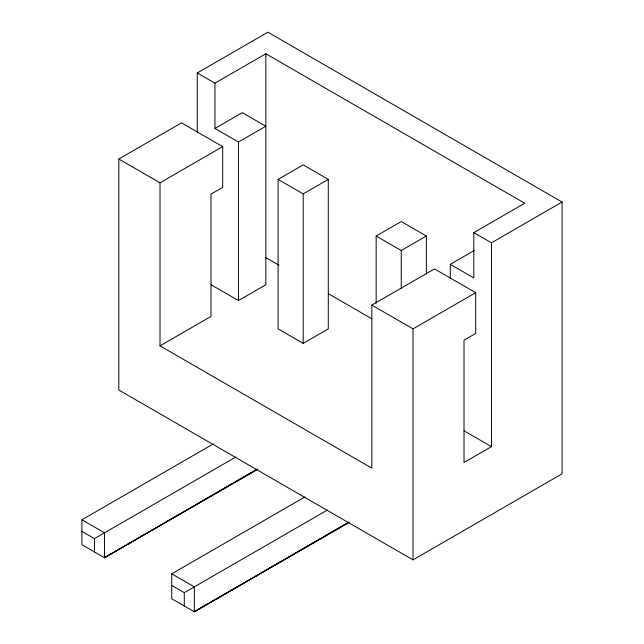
<?xml version="1.0" encoding="UTF-8"?>
<svg xmlns="http://www.w3.org/2000/svg" width="644" height="644" viewBox="0 0 644 644"><rect width="100%" height="100%" fill="white"/><g stroke="black" fill="none" stroke-linecap="round" stroke-linejoin="round"><path stroke-width="0.97" d="M257.415 468.929L104.513 557.752L81.925 544.703L81.925 519.78L213.397 443.869M348.968 521.97L194.327 611.8L171.731 598.759L171.731 573.828L304.95 496.918M197.281 132.205L197.281 72.965L267.888 32.2L562.075 202.047L562.075 473.815L413.021 559.869L118.826 390.023L118.826 159.02L181.495 122.843L222.687 146.623L222.687 187.388L211.007 194.126L211.007 316.421L160.018 345.86L160.018 182.799L222.687 146.623M197.281 72.965L214.935 83.157L265.835 53.766L524.723 203.238L473.823 232.621L473.823 277.918L450.285 264.33L450.285 278.377M214.935 128.446L242.297 112.652L265.835 126.24L238.465 142.034L214.935 128.446L214.935 83.157M278.087 179.402L303.187 164.912L328.295 179.402L328.295 328.875L303.187 343.365L278.087 328.875L278.087 179.402L303.187 193.9L328.295 179.402M211.007 284.712L238.465 300.563L265.835 284.769L265.835 53.766M376.152 303.235L376.152 236.018L401.252 221.528L426.36 236.018L426.36 274.143M376.152 236.018L401.252 250.516L426.36 236.018M160.018 345.86L371.838 468.148L371.838 305.095L434.499 268.91L475.691 292.69L475.691 333.455L464.018 340.193L464.018 462.489L491.469 446.638L491.469 242.812L562.075 202.047M450.285 264.33L474.234 250.508M371.838 305.095L413.021 328.875L475.691 292.69M81.925 531.372L94.475 538.617L235.994 456.918M104.513 557.551L257.391 469.291M256.851 469.798L104.513 557.752L104.513 532.821L81.925 519.78M171.731 585.42L184.281 592.665L327.538 509.959M194.327 611.599L348.935 522.34M348.404 522.839L194.327 611.8L194.327 586.869L171.731 573.828M473.823 232.621L491.469 242.812M118.826 159.02L160.018 182.799M265.835 257.592L278.86 265.119M328.384 293.704L371.821 318.78M464.018 430.788L491.469 446.638M413.021 328.875L413.021 559.869M401.252 250.516L401.252 288.633M303.187 193.9L303.187 343.365M238.465 142.034L238.465 300.563M184.281 592.665L184.281 606.004M94.475 538.617L94.475 551.956"/></g></svg>
